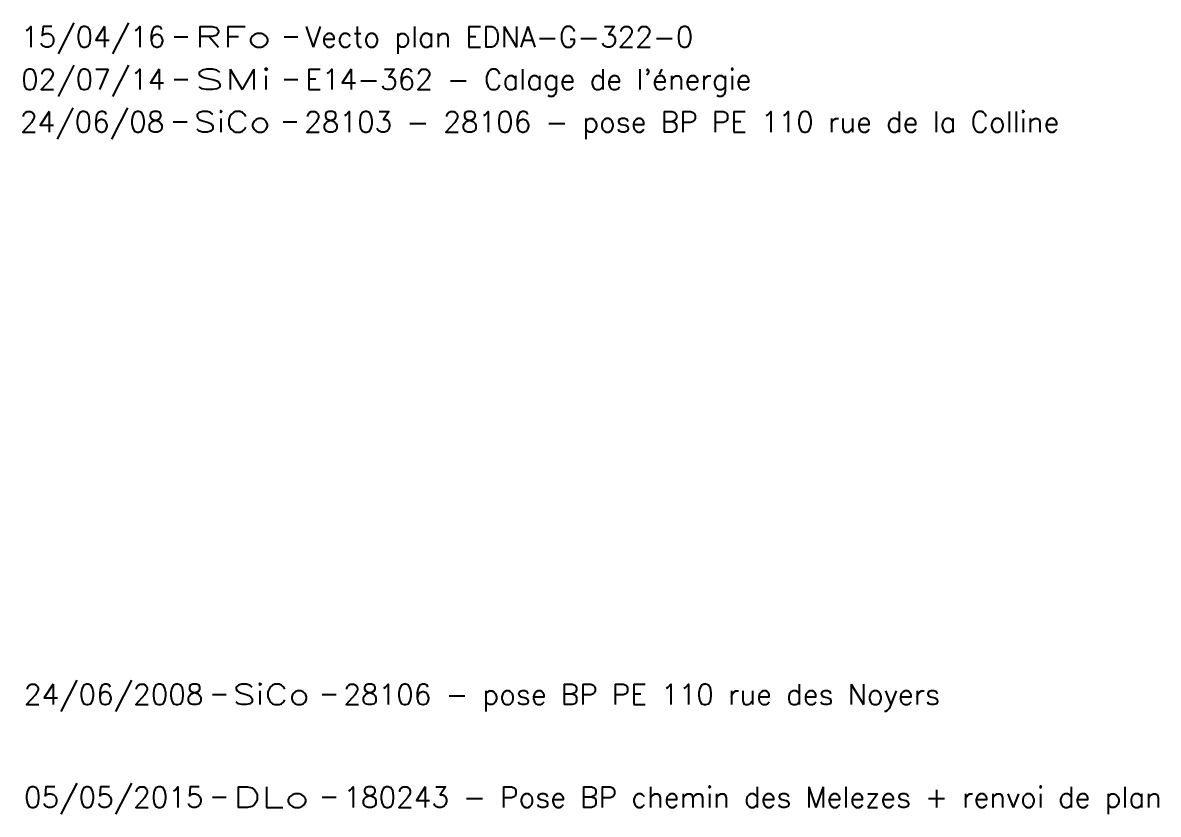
# Model space of a CAD drawing. Header units: millimetres. Extents: x 183997 to 185000, y 126999 to 128004.
# Drawn here: x 184440.57 to 184482.05, y 127735.08 to 127764 of the extents above; entities that cross this region are included whole.
import ezdxf
from ezdxf.enums import TextEntityAlignment as Align

# ---------------------------------------------------------------- set-up
doc = ezdxf.new("R2010")
doc.units = ezdxf.units.MM
doc.layers.get('0').update_dxf_attribs({"linetype": 'CONTINUOUS'})
doc.layers.add('L_910', color=7, linetype='CONTINUOUS', plot=False)
doc.styles.get("Standard").update_dxf_attribs({"font": 'romans.shx', "width": 0.85})

# ---------------------------------------------------------------- blocks, each defined once
blk = doc.blocks.new('GIS_MODF')
at = {"color": 0, "linetype": 'Continuous', "flags": 128}
for points in [[(-2.257, -0.012), (-1.757, -0.012)], [(1.758, -0.012), (2.258, -0.012)]]:
    blk.add_lwpolyline(points, dxfattribs=at)
at = {"color": 0, "linetype": 'Continuous'}
blk.add_attdef('DATE', text='', height=0.75, dxfattribs=at).set_placement((-2.583, -0.387), align=Align.RIGHT)
at = {"color": 0, "linetype": 'Continuous', "width": 3.590909}
blk.add_attdef('USER', text='', height=0.75, dxfattribs=at).set_placement((-1.516, -0.387), (1.306, -0.387), align=Align.FIT)
at = {"color": 0, "linetype": 'Continuous'}
blk.add_attdef('DESC', (2.528, -0.387), '', height=0.75, dxfattribs=at)

msp = doc.modelspace()

# ---------------------------------------------------------------- block references
at = {"layer": 'L_910'}
ref = msp.add_blockref('GIS_MODF', (184448.368, 127763.493), dxfattribs=at)
ref.add_attrib('DATE', '15/04/16', dxfattribs={"layer": '0', "color": 0, "linetype": 'Continuous', "height": 0.75}).set_placement((184445.786, 127763.107), align=Align.RIGHT)
ref.add_attrib('USER', 'RFo', dxfattribs={"layer": '0', "color": 0, "linetype": 'Continuous', "height": 0.75, "width": 1.436364}).set_placement((184446.853, 127763.107), (184449.674, 127763.107), align=Align.FIT)
ref.add_attrib('DESC', 'Vecto plan EDNA-G-322-0', (184450.896, 127763.107), dxfattribs={"layer": '0', "color": 0, "linetype": 'Continuous', "height": 0.75})
ref = msp.add_blockref('GIS_MODF', (184448.368, 127761.94), dxfattribs=at)
ref.add_attrib('DATE', '02/07/14', dxfattribs={"layer": '0', "color": 0, "linetype": 'Continuous', "height": 0.75}).set_placement((184445.786, 127761.553), align=Align.RIGHT)
ref.add_attrib('USER', 'SMi', dxfattribs={"layer": '0', "color": 0, "linetype": 'Continuous', "height": 0.75, "width": 1.612245}).set_placement((184446.853, 127761.553), (184449.674, 127761.553), align=Align.FIT)
ref.add_attrib('DESC', "E14-362 - Calage de l'énergie", (184450.896, 127761.553), dxfattribs={"layer": '0', "color": 0, "linetype": 'Continuous', "height": 0.75})
ref = msp.add_blockref('GIS_MODF', (184448.333, 127760.387), dxfattribs=at)
ref.add_attrib('DATE', '24/06/08', dxfattribs={"layer": '0', "color": 0, "linetype": 'Continuous', "height": 0.75}).set_placement((184445.75, 127760), align=Align.RIGHT)
ref.add_attrib('USER', 'SiCo', dxfattribs={"layer": '0', "color": 0, "linetype": 'Continuous', "height": 0.75, "width": 1.215385}).set_placement((184446.817, 127760), (184449.638, 127760), align=Align.FIT)
ref.add_attrib('DESC', '28103 - 28106 - pose BP PE 110 rue de la Colline', (184450.86, 127760), dxfattribs={"layer": '0', "color": 0, "linetype": 'Continuous', "height": 0.75})
ref = msp.add_blockref('GIS_MODF', (184449.761, 127739.469), dxfattribs=at)
ref.add_attrib('DATE', '24/06/2008', dxfattribs={"layer": '0', "color": 0, "linetype": 'Continuous', "height": 0.75}).set_placement((184447.179, 127739.083), align=Align.RIGHT)
ref.add_attrib('USER', 'SiCo', dxfattribs={"layer": '0', "color": 0, "linetype": 'Continuous', "height": 0.75, "width": 1.215385}).set_placement((184448.245, 127739.083), (184451.067, 127739.083), align=Align.FIT)
ref.add_attrib('DESC', '28106 - pose BP PE 110 rue des Noyers', (184452.289, 127739.083), dxfattribs={"layer": '0', "color": 0, "linetype": 'Continuous', "height": 0.75})
ref = msp.add_blockref('GIS_MODF', (184449.761, 127735.713), dxfattribs=at)
ref.add_attrib('DATE', '05/05/2015', dxfattribs={"layer": '0', "color": 0, "linetype": 'Continuous', "height": 0.75}).set_placement((184447.179, 127735.327), align=Align.RIGHT)
ref.add_attrib('USER', 'DLo', dxfattribs={"layer": '0', "color": 0, "linetype": 'Continuous', "height": 0.75, "width": 1.462963}).set_placement((184448.245, 127735.327), (184451.067, 127735.327), align=Align.FIT)
ref.add_attrib('DESC', '180243 - Pose BP chemin des Melezes + renvoi de plan', (184452.289, 127735.327), dxfattribs={"layer": '0', "color": 0, "linetype": 'Continuous', "height": 0.75})

doc.saveas('drawing.dxf')
